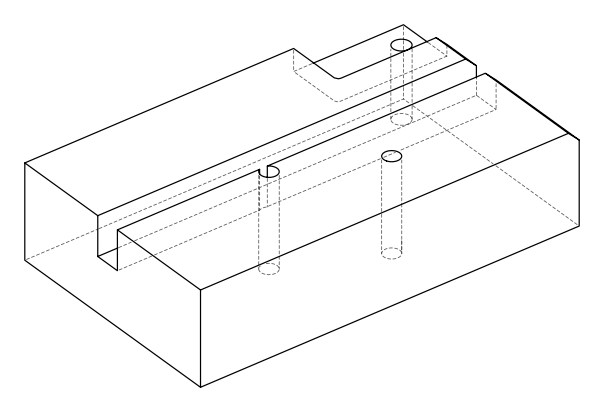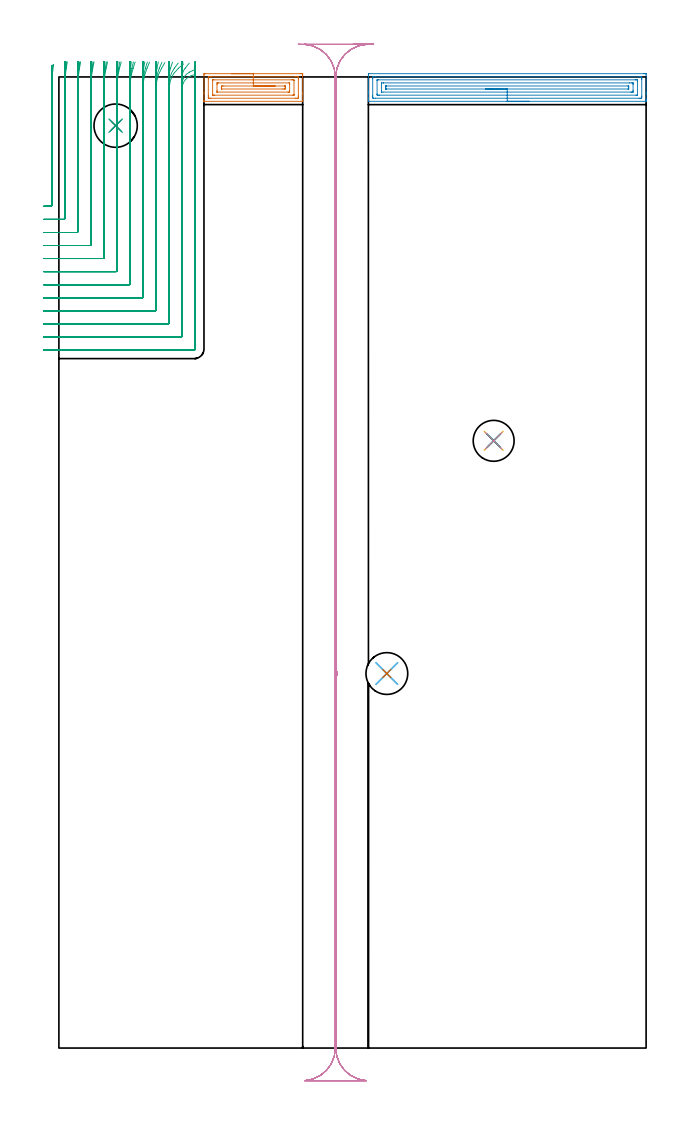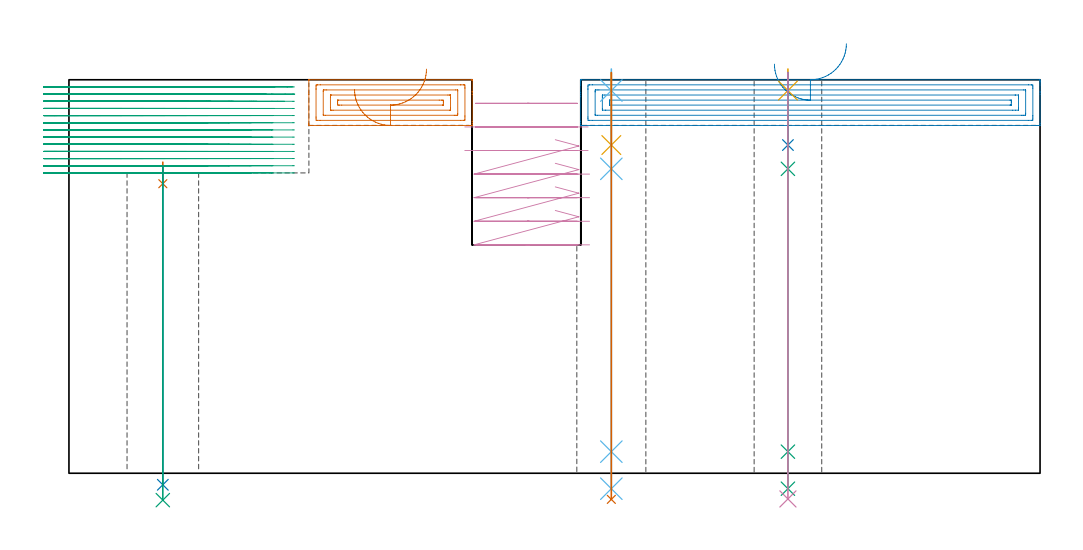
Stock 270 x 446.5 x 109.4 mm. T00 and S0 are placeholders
(PLAN: 15 operations, 11 tool changes, 72.1 min)
(1 AREA_MILL | FG_CHAMFER_SURFACE | UGT0205_001 | 2.05 min | 4745 mm3)
(2 AREA_MILL_1 | FG_CHAMFER_SURFACE_1 | UGT0205_001 | 5.34 min | 10840 mm3)
(3 MILL_CORNER_NOTCH_RECTANGULAR | CORNER_NOTCH_RECTANGULAR | NXT0201_009 | Follow Part, ap 2, ae 75% | 46.64 min | 223095 mm3)
(4 MILL_RECTANGULAR_SLOT | SLOT_RECTANGULAR | UGT0201_018 | Follow Part, ap 7.5, ae 75% | 14.89 min | 618093 mm3)
(5 SPOT_DRILL | STEP1HOLE | NXT0321_9005460120000 | 0.05 min | 137 mm3)
(6 SPOT_DRILL_1 | STEP1HOLE_1 | NXT0321_9005460120000 | 0.05 min | 384 mm3)
(7 SPOT_DRILL_2 | STEP1HOLE_2 | NXT0321_9005460120000 | 0.05 min | 20 mm3)
(8 DRILL_BLIND_HOLE_INTO_CENTER | STEP1HOLE | NXT0301_092 | 0.08 min | 1864 mm3)
(9 GUN_DRILL_THROUGH_HOLE | STEP1HOLE | UGT0307_009 | 0.57 min | 10290 mm3)
(10 DRILL_TO_ENLARGE_THROUGH_HOLE | STEP1HOLE | UGT0301_256 | 0.48 min | 17989 mm3)
(11 DRILL_BLIND_HOLE_INTO_CENTER_1 | STEP1HOLE_1 | NXT0301_092 | 0.08 min | 1691 mm3)
(12 GUN_DRILL_THROUGH_HOLE_1 | STEP1HOLE_1 | UGT0307_009 | 0.57 min | 10441 mm3)
(13 DRILL_TO_ENLARGE_THROUGH_HOLE_1 | STEP1HOLE_1 | UGT0301_259 | 0.48 min | 18815 mm3)
(14 DRILL_THROUGH_HOLE_INTO_CENTER | STEP1HOLE_2 | NXT0301_065 | 0.36 min | 5647 mm3)
(15 DRILL_TO_ENLARGE_THROUGH_HOLE_2 | STEP1HOLE_2 | UGT0301_265 | 0.38 min | 20144 mm3)
(TOOL UGT0205_001 | Chamfer Mill 20 x 3 x 45 deg. | D20 FL50 Z2)
(TOOL NXT0201_009 | ENDMILL 8mm [2P460-0800-NA 1630] | D8 FL26 Z6)
(TOOL UGT0201_018 | End mill 30 mm | D30 FL50 Z4)
(TOOL NXT0321_9005460120000 | NC Spot Drill, 142deg, 12mm, Carbide, Uncoated | D12 PA142 FL30 Z2)
(TOOL NXT0301_092 | Carbide Drill 12.1mm [860.1-1210-061A1-MM 2214] | D12.1 PA140 FL77 Z2)
(TOOL UGT0307_009 | Gun Drill 12 mm | D12 PA130 FL24 Z1)
(TOOL UGT0301_256 | Twist Drill 18.8 mm | D18.8 PA118 FL135 Z2)
(TOOL UGT0301_259 | Twist Drill 19.2 mm | D19.2 PA118 FL140 Z2)
(TOOL NXT0301_065 | Carbide Drill 9.4mm [860.1-0940-075A1-MM 2214] | D9.4 PA140 FL98 Z2)
(TOOL UGT0301_265 | Twist Drill 19.9 mm | D19.9 PA118 FL140 Z2)
(OP 1 AREA_MILL)
G17 G21 G94 G90
T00 M6
G54
G17 G0 G90 X79.4 Y448. S1061 M3
G43 Z119.4 H0
Z106.7
G94 G1 X79.438 Z105.828 F250.
X79.552 Z104.963
X79.741 Z104.112
X80.003 Z103.28
X80.337 Z102.474
X80.74 Z101.7
X81.209 Z100.964
X81.74 Z100.272
X82.329 Z99.629
X82.972 Z99.04
X83.664 Z98.508
X84.4 Z98.04
X85.174 Z97.637
X85.98 Z97.303
X86.812 Z97.041
X87.664 Z96.852
X88.528 Z96.738
X89.4 Z96.7
X111.007
X111.572 Y447.997 Z96.703
X112.093 Y447.991 Z96.705
X112.098 Y447.96 Z96.736
X112.1 Y447.433 Z97.263
Y446.904 Z97.792
Y439.426 Z105.267
Y438.705 Z105.993
Y438.536 Z106.161
Y435.515 Z109.183
Y435.323 Z109.37
X112.091 Y435.304 Z109.389
X112.016 Y435.3 Z109.4
X66.784
X66.71 Y435.304 Z109.389
X66.706 Y435.321 Z109.372
X66.7 Y435.515 Z109.183
Y438.705 Z105.993
Y439.426 Z105.267
Y447.433 Z97.263
X66.702 Y447.796 Z96.9
X66.71 Y447.991 Z96.705
X66.905 Y447.999 Z96.699
X67.228 Y448. Z96.7
X89.4
Y446.586 Z98.114
X108.912
X109.76 Y446.582 Z98.118
X109.799 Y446.579 Z98.121
X110.09 Y446.543 Z98.157
X110.097 Y446.244 Z98.456
X110.099 Y445.654 Z99.046
X110.1 Y445.351 Z99.349
X110.099 Y437.646 Z107.054
X110.098 Y437.346 Z107.354
X110.09 Y436.757 Z107.943
X109.835 Y436.72 Z107.98
X109.799 Y436.718 Z107.982
X108.954 Y436.714 Z107.986
X108.912
X69.888
X69.04 Y436.718 Z107.982
X69.001 Y436.721 Z107.979
X68.71 Y436.757 Z107.943
X68.703 Y437.056 Z107.644
X68.701 Y437.646 Z107.054
X68.7 Y437.949 Z106.751
X68.701 Y445.654 Z99.046
X68.702 Y445.954 Z98.746
X68.71 Y446.543 Z98.157
X68.965 Y446.58 Z98.12
X69.001 Y446.582 Z98.118
X69.846 Y446.586 Z98.114
X69.888
X89.4
Y445.172 Z99.528
X107.138 Y445.171 Z99.529
X107.62 Y445.17 Z99.53
X108.025 Y445.166 Z99.534
X108.073 Y445.165 Z99.535
X108.09 Y444.99 Z99.71
X108.097 Y444.839 Z99.861
X108.099 Y444.764 Z99.936
Y438.385 Z106.315
X108.094 Y438.235 Z106.465
X108.09 Y438.139 Z106.561
X108.073 Y438.135 Z106.565
X108.025 Y438.133 Z106.567
X107.543 Y438.129 Z106.571
X71.662
X71.18 Y438.13 Z106.57
X70.775 Y438.134 Z106.566
X70.727 Y438.135 Z106.565
X70.71 Y438.31 Z106.39
X70.703 Y438.461 Z106.239
X70.701 Y438.536 Z106.164
Y444.915 Z99.785
X70.706 Y445.066 Z99.634
X70.71 Y445.161 Z99.539
X70.727 Y445.165 Z99.535
X70.775 Y445.167 Z99.533
X71.257 Y445.171 Z99.529
X89.4 Y445.172 Z99.528
Y443.757 Z100.943
X105.803
X105.964 Y443.756 Z100.944
X106.044 Y443.754 Z100.946
X106.082 Y443.751 Z100.949
X106.09 Y443.748 Z100.952
X106.092 Y443.734 Z100.966
X106.1 Y443.136 Z101.564
X106.099 Y440.315 Z104.385
X106.093 Y439.585 Z105.115
X106.079 Y439.549 Z105.151
X106.038 Y439.547 Z105.153
X105.942 Y439.545 Z105.155
X105.749 Y439.543 Z105.157
X105.364
X72.997
X72.836 Y439.544 Z105.156
X72.756 Y439.546 Z105.154
X72.718 Y439.549 Z105.151
X72.71 Y439.552 Z105.148
X72.708 Y439.566 Z105.134
X72.7 Y440.164 Z104.536
X72.701 Y442.985 Z101.715
X72.708 Y443.715 Z100.985
X72.721 Y443.751 Z100.949
X72.762 Y443.753 Z100.947
X72.858 Y443.755 Z100.945
X73.051 Y443.757 Z100.943
X73.436
X89.4
Y442.343 Z102.357
X103.838
X104.003 Y442.341 Z102.359
X104.062 Y442.339 Z102.361
X104.088 Y442.336 Z102.364
X104.091 Y442.326 Z102.374
X104.095 Y442.265 Z102.435
X104.098 Y442.095 Z102.605
X104.097 Y441.586 Z103.114
X104.09 Y441.205 Z103.495
X104.076 Y440.964 Z103.736
X103.835 Y440.96 Z103.74
X103.59 Y440.958 Z103.742
X102.951 Y440.957 Z103.743
X74.962
X74.797 Y440.959 Z103.741
X74.738 Y440.961 Z103.739
X74.712 Y440.964 Z103.736
X74.709 Y440.974 Z103.726
X74.705 Y441.035 Z103.665
X74.702 Y441.205 Z103.495
X74.703 Y441.714 Z102.986
X74.71 Y442.095 Z102.605
X74.724 Y442.336 Z102.364
X74.965 Y442.34 Z102.36
X75.21 Y442.342 Z102.358
X75.849 Y442.343 Z102.357
X89.4
X90.272 Z102.395
X91.137 Z102.509
X91.988 Z102.698
X92.82 Z102.96
X93.626 Z103.294
X94.4 Z103.697
X95.136 Z104.165
X95.828 Z104.696
X96.471 Z105.286
X97.06 Z105.929
X97.592 Z106.621
X98.06 Z107.357
X98.463 Z108.131
X98.797 Z108.937
X99.059 Z109.769
X99.248 Z110.62
X99.362 Z111.485
X99.4 Z112.357
G0 Z119.4
M5
M2
(OP 2 AREA_MILL_1)
G17 G21 G94 G90
T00 M6
G54
G17 G0 G90 X216.15 Y435.3 S1061 M3
G43 Z119.4 H0
G94 G1 X216.112 Z118.528 F250.
X215.998 Z117.664
X215.809 Z116.812
X215.547 Z115.98
X215.213 Z115.174
X214.81 Z114.4
X214.342 Z113.664
X213.81 Z112.972
X213.221 Z112.329
X212.578 Z111.74
X211.886 Z111.208
X211.15 Z110.74
X210.376 Z110.337
X209.57 Z110.003
X208.738 Z109.741
X207.886 Z109.552
X207.022 Z109.438
X206.15 Z109.4
X142.44
X142.31 Y435.303 Z109.388
X142.307 Y435.336 Z109.355
X142.3 Y435.657 Z109.042
Y436.196 Z108.503
Y436.757 Z107.938
Y438.816 Z105.881
Y439.426 Z105.269
Y440.011 Z104.685
Y446.848 Z97.848
X142.303 Y447.433 Z97.264
X142.307 Y447.991 Z96.706
X142.325 Y447.993 Z96.704
X142.886 Y448. Z96.7
X268.847
X269.414 Y447.999 Z96.701
X269.975 Y447.993 Z96.704
X269.993 Y447.991 Z96.706
X270. Y447.433 Z97.264
Y439.426 Z105.269
Y438.816 Z105.881
Y438.536 Z106.161
Y436.757 Z107.938
Y436.196 Z108.503
Y435.867 Z108.832
Y435.656 Z109.042
X269.993 Y435.336 Z109.355
X269.99 Y435.303 Z109.388
X269.86 Y435.3 Z109.4
X206.15
Y436.714 Z107.986
X145.559
X144.707 Y436.717 Z107.983
X144.668 Y436.72 Z107.98
X144.31 Y436.757 Z107.943
X144.303 Y437.121 Z107.579
X144.301 Y437.646 Z107.054
X144.3 Y438.013 Z106.687
X144.301 Y445.654 Z99.046
X144.302 Y446.019 Z98.681
X144.31 Y446.543 Z98.157
X144.631 Y446.581 Z98.119
X144.668 Y446.582 Z98.118
X145.516 Y446.586 Z98.114
X266.741
X267.593 Y446.583 Z98.117
X267.632 Y446.58 Z98.12
X267.99 Y446.543 Z98.157
X267.997 Y446.179 Z98.521
X267.999 Y445.654 Z99.046
X268. Y445.286 Z99.414
X267.999 Y437.646 Z107.054
X267.998 Y437.281 Z107.419
X267.99 Y436.757 Z107.943
X267.669 Y436.719 Z107.981
X267.632 Y436.718 Z107.982
X266.784 Y436.714 Z107.986
X206.15
Y438.128 Z106.572
X147.341 Y438.129 Z106.571
X146.857 Y438.13 Z106.57
X146.45 Y438.133 Z106.567
X146.324 Y438.135 Z106.565
X146.309 Y438.387 Z106.313
X146.303 Y438.536 Z106.164
X146.3 Y438.685 Z106.015
X146.301 Y444.913 Z99.787
X146.305 Y445.063 Z99.637
X146.31 Y445.157 Z99.543
X146.35 Y445.165 Z99.535
X146.45 Y445.167 Z99.533
X146.933 Y445.171 Z99.529
X264.959
X265.443 Y445.17 Z99.53
X265.85 Y445.167 Z99.533
X265.976 Y445.165 Z99.535
X265.991 Y444.913 Z99.787
X265.997 Y444.764 Z99.936
X266. Y444.615 Z100.085
X265.999 Y438.387 Z106.313
X265.995 Y438.237 Z106.463
X265.99 Y438.142 Z106.558
X265.95 Y438.135 Z106.565
X265.85 Y438.133 Z106.567
X265.367 Y438.129 Z106.571
X206.15 Y438.128 Z106.572
Y439.543 Z105.157
X149.005
X148.338 Y439.55 Z105.15
X148.31 Y439.554 Z105.146
X148.306 Y439.595 Z105.105
X148.302 Y439.688 Z105.012
X148.301 Y439.875 Z104.825
X148.3 Y440.247 Z104.453
X148.301 Y443.395 Z101.305
X148.303 Y443.601 Z101.099
X148.306 Y443.703 Z100.997
X148.31 Y443.748 Z100.952
X148.355 Y443.751 Z100.949
X149.123 Y443.757 Z100.943
X149.24
X262.403
X263.177 Y443.755 Z100.945
X263.944 Y443.751 Z100.949
X263.99 Y443.748 Z100.952
X263.994 Y443.703 Z100.997
X263.997 Y443.601 Z101.099
X263.999 Y443.395 Z101.305
X264. Y442.985 Z101.715
Y440.383 Z104.317
X263.999 Y439.905 Z104.795
X263.997 Y439.699 Z105.001
X263.994 Y439.597 Z105.103
X263.99 Y439.552 Z105.148
X263.944 Y439.549 Z105.151
X263.177 Y439.543 Z105.157
X263.06
X206.15
Y440.957 Z103.743
X150.657
X150.491 Y440.959 Z103.741
X150.359 Y440.962 Z103.738
X150.321 Y440.964 Z103.736
X150.31 Y440.972 Z103.728
X150.308 Y441.004 Z103.696
X150.304 Y441.205 Z103.495
X150.3 Y441.809 Z102.891
X150.301 Y442.095 Z102.605
X150.303 Y442.246 Z102.454
X150.307 Y442.321 Z102.379
X150.309 Y442.334 Z102.366
X150.338 Y442.337 Z102.363
X150.408 Y442.34 Z102.36
X150.657 Y442.343 Z102.357
X261.644
X261.809 Y442.341 Z102.359
X261.941 Y442.338 Z102.362
X261.979 Y442.336 Z102.364
X261.99 Y442.328 Z102.372
X261.992 Y442.296 Z102.404
X261.996 Y442.095 Z102.605
X262. Y441.491 Z103.209
X261.999 Y441.205 Z103.495
X261.997 Y441.054 Z103.646
X261.993 Y440.979 Z103.721
X261.991 Y440.966 Z103.734
X261.962 Y440.963 Z103.737
X261.892 Y440.96 Z103.74
X261.643 Y440.957 Z103.743
X206.15
X205.278 Z103.781
X204.414 Z103.895
X203.562 Z104.084
X202.73 Z104.346
X201.924 Z104.68
X201.15 Z105.083
X200.414 Z105.552
X199.722 Z106.083
X199.079 Z106.672
X198.49 Z107.315
X197.958 Z108.007
X197.49 Z108.743
X197.087 Z109.517
X196.753 Z110.323
X196.491 Z111.155
X196.302 Z112.007
X196.188 Z112.872
X196.15 Z113.743
G0 Z119.4
M5
M2
(OP 3 MILL_CORNER_NOTCH_RECTANGULAR)
G17 G21 G94 G90
T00 M6
G54
G17 G0 G90 X-7. Y387. S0 M3
G43 Z119.4 H1
Z107.408
G94 G1 X-4. F250.
X-3.695 F500.
G3 X-3.3 Y387.395 R0.4
G1 Y441.319
G2 X-2.81 Y449.347 R66.
G1 X-2.445 Y452.325 F250.
G0 Z119.4
X-7. Y381.
Z107.408
G1 X-4.
X2.305 F500.
G3 X2.7 Y381.395 R0.4
G1 Y441.319
G2 X3.407 Y450.5 R60.
G1 X3.866 Y453.465 F250.
G0 Z119.4
X-7. Y375.
Z107.408
G1 X-4.
X8.305 F500.
G3 X8.7 Y375.395 R0.4
G1 Y441.319
G2 X9.486 Y450.5 R54.
G1 X9.996 Y453.456 F250.
G0 Z119.4
X-7. Y369.
Z107.408
G1 X-4.
X14.304 F500.
G3 X14.7 Y369.396 R0.4
G1 Y441.319
G2 X15.586 Y450.5 R48.
G1 X16.16 Y453.445 F250.
G0 Z119.4
X-7. Y363.
Z107.408
G1 X-4.
X20.304 F500.
G3 X20.7 Y363.396 R0.4
G1 Y441.319
G2 X21.716 Y450.5 R42.
G1 X22.372 Y453.427 F250.
G0 Z119.4
X-7. Y357.
Z107.408
G1 X-4.
X26.304 F500.
G3 X26.7 Y357.396 R0.4
G1 Y441.319
G2 X27.89 Y450.5 R36.
G1 X28.656 Y453.401 F250.
G0 Z119.4
X-7. Y351.
Z107.408
G1 X-4.
X32.304 F500.
G3 X32.7 Y351.396 R0.4
G1 Y441.319
G2 X34.14 Y450.5 R30.
G1 X35.058 Y453.356 F250.
G0 Z119.4
X-7. Y345.
Z107.408
G1 X-4.
X38.304 F500.
G3 X38.7 Y345.396 R0.4
G1 Y441.319
G2 X40.526 Y450.5 R24.
G1 X41.673 Y453.272 F250.
G0 Z119.4
X-7. Y339.
Z107.408
G1 X-4.
X44.303 F500.
G3 X44.7 Y339.397 R0.4
G1 Y441.319
G2 X47.218 Y450.5 R18.
G1 X48.748 Y453.08 F250.
G0 Z119.4
X-7. Y333.
Z107.408
G1 X-4.
X50.303 F500.
G3 X50.7 Y333.397 R0.4
G1 Y441.319
G2 X54.973 Y450.5 R12.
G1 X57.269 Y452.432 F250.
G0 Z119.4
X-7. Y327.
Z107.408
G1 X-4.
X56.303 F500.
G3 X56.7 Y327.397 R0.4
G1 Y441.319
G2 X60.673 Y446.966 R6.
G1 X62.085 Y447.473 F250.
G0 Z119.4
X-7. Y321.
Z107.408
G1 X-4.
X62.303 F500.
G3 X62.7 Y321.397 R0.4
G1 Y441.319
Y444.319 F250.
G0 Z119.4
X-7. Y387.
Z105.415
G1 X-4.
X-3.695 F500.
G3 X-3.3 Y387.395 R0.4
G1 Y443.335
G2 X-3.049 Y449.09 R66.
G1 X-2.787 Y452.078 F250.
G0 Z119.4
X-7. Y381.
Z105.415
G1 X-4.
X2.305 F500.
G3 X2.7 Y381.395 R0.4
G1 Y443.335
G2 X3.129 Y450.5 R60.
G1 X3.488 Y453.479 F250.
G0 Z119.4
X-7. Y375.
Z105.415
G1 X-4.
X8.305 F500.
G3 X8.7 Y375.395 R0.4
G1 Y443.335
G2 X9.177 Y450.5 R54.
G1 X9.575 Y453.473 F250.
G0 Z119.4
X-7. Y369.
Z105.415
G1 X-4.
X14.304 F500.
G3 X14.7 Y369.396 R0.4
G1 Y443.335
G2 X15.238 Y450.5 R48.
G1 X15.686 Y453.466 F250.
G0 Z119.4
X-7. Y363.
Z105.415
G1 X-4.
X20.304 F500.
G3 X20.7 Y363.396 R0.4
G1 Y443.335
G2 X21.316 Y450.5 R42.
G1 X21.827 Y453.456 F250.
G0 Z119.4
X-7. Y357.
Z105.415
G1 X-4.
X26.304 F500.
G3 X26.7 Y357.396 R0.4
G1 Y443.335
G2 X27.42 Y450.5 R36.
G1 X28.017 Y453.44 F250.
G0 Z119.4
X-7. Y351.
Z105.415
G1 X-4.
X32.304 F500.
G3 X32.7 Y351.396 R0.4
G1 Y443.335
G2 X33.568 Y450.5 R30.
G1 X34.285 Y453.413 F250.
G0 Z119.4
X-7. Y345.
Z105.415
G1 X-4.
X38.304 F500.
G3 X38.7 Y345.396 R0.4
G1 Y443.335
G2 X39.794 Y450.5 R24.
G1 X40.69 Y453.363 F250.
G0 Z119.4
X-7. Y339.
Z105.415
G1 X-4.
X44.303 F500.
G3 X44.7 Y339.397 R0.4
G1 Y443.335
G2 X46.187 Y450.5 R18.
G1 X47.381 Y453.252 F250.
G0 Z119.4
X-7. Y333.
Z105.415
G1 X-4.
X50.303 F500.
G3 X50.7 Y333.397 R0.4
G1 Y443.335
G2 X53.074 Y450.5 R12.
G1 X54.865 Y452.907 F250.
G0 Z119.4
X-7. Y327.
Z105.415
G1 X-4.
X56.303 F500.
G3 X56.7 Y327.397 R0.4
G1 Y443.335
G2 X60.094 Y448.74 R6.
G1 X62.796 Y450.043 F250.
G0 Z119.4
X-7. Y321.
Z105.415
G1 X-4.
X62.303 F500.
G3 X62.7 Y321.397 R0.4
G1 Y443.335
Y446.335 F250.
G0 Z119.4
X-7. Y387.
Z103.423
G1 X-4.
X-3.695 F500.
G3 X-3.3 Y387.395 R0.4
G1 Y446.722
G2 X-3.267 Y448.808 R66.
G1 X-3.172 Y451.806 F250.
G0 Z119.4
X-7. Y381.
Z103.423
G1 X-4.
X2.305 F500.
G3 X2.7 Y381.395 R0.4
G1 Y446.722
G2 X2.819 Y450.5 R60.
G1 X3.008 Y453.494 F250.
G0 Z119.4
X-7. Y375.
Z103.423
G1 X-4.
X8.305 F500.
G3 X8.7 Y375.395 R0.4
G1 Y446.722
G2 X8.832 Y450.5 R54.
G1 X9.042 Y453.493 F250.
G0 Z119.4
X-7. Y369.
Z103.423
G1 X-4.
X14.305 F500.
G3 X14.7 Y369.395 R0.4
G1 Y446.722
G2 X14.849 Y450.5 R48.
G1 X15.085 Y453.491 F250.
G0 Z119.4
X-7. Y363.
Z103.423
G1 X-4.
X20.304 F500.
G3 X20.7 Y363.396 R0.4
G1 Y446.722
G2 X20.87 Y450.5 R42.
G1 X21.14 Y453.488 F250.
G0 Z119.4
X-7. Y357.
Z103.423
G1 X-4.
X26.304 F500.
G3 X26.7 Y357.396 R0.4
G1 Y446.722
G2 X26.899 Y450.5 R36.
G1 X27.214 Y453.483 F250.
G0 Z119.4
X-7. Y351.
Z103.423
G1 X-4.
X32.304 F500.
G3 X32.7 Y351.396 R0.4
G1 Y446.722
G2 X32.939 Y450.5 R30.
G1 X33.317 Y453.476 F250.
G0 Z119.4
X-7. Y345.
Z103.423
G1 X-4.
X38.304 F500.
G3 X38.7 Y345.396 R0.4
G1 Y446.722
G2 X38.999 Y450.5 R24.
G1 X39.472 Y453.463 F250.
G0 Z119.4
X-7. Y339.
Z103.423
G1 X-4.
X44.304 F500.
G3 X44.7 Y339.396 R0.4
G1 Y446.722
G2 X45.101 Y450.5 R18.
G1 X45.731 Y453.433 F250.
G0 Z119.4
X-7. Y333.
Z103.423
G1 X-4.
X50.303 F500.
G3 X50.7 Y333.397 R0.4
G1 Y446.722
G2 X51.31 Y450.5 R12.
G1 X52.255 Y453.347 F250.
G0 Z119.4
X-7. Y327.
Z103.423
G1 X-4.
X56.303 F500.
G3 X56.7 Y327.397 R0.4
G1 Y446.722
G2 X58.039 Y450.5 R6.
G1 X59.928 Y452.831 F250.
G0 Z119.4
X-7. Y321.
Z103.423
G1 X-4.
X62.303 F500.
G3 X62.7 Y321.397 R0.4
G1 Y446.722
Y449.722 F250.
G0 Z119.4
X-7. Y387.
Z101.431
G1 X-4.
X-3.695 F500.
G3 X-3.3 Y387.395 R0.4
G1 Y448.761
Y451.761 F250.
G0 Z119.4
X-7. Y381.
Z101.431
G1 X-4.
X2.305 F500.
G3 X2.7 Y381.395 R0.4
G1 Y449.941
G2 X2.703 Y450.5 R60.
G1 X2.731 Y453.5 F250.
G0 Z119.4
X-7. Y375.
Z101.431
G1 X-4.
X8.305 F500.
G3 X8.7 Y375.395 R0.4
G1 Y449.941
G2 X8.703 Y450.5 R54.
G1 X8.734 Y453.5 F250.
G0 Z119.4
X-7. Y369.
Z101.431
G1 X-4.
X14.305 F500.
G3 X14.7 Y369.395 R0.4
G1 Y449.941
G2 X14.703 Y450.5 R48.
G1 X14.738 Y453.5 F250.
G0 Z119.4
X-7. Y363.
Z101.431
G1 X-4.
X20.304 F500.
G3 X20.7 Y363.396 R0.4
G1 Y449.941
G2 X20.704 Y450.5 R42.
G1 X20.744 Y453.5 F250.
G0 Z119.4
X-7. Y357.
Z101.431
G1 X-4.
X26.304 F500.
G3 X26.7 Y357.396 R0.4
G1 Y449.941
G2 X26.704 Y450.5 R36.
G1 X26.751 Y453.5 F250.
G0 Z119.4
X-7. Y351.
Z101.431
G1 X-4.
X32.304 F500.
G3 X32.7 Y351.396 R0.4
G1 Y449.941
G2 X32.705 Y450.5 R30.
G1 X32.761 Y453.499 F250.
G0 Z119.4
X-7. Y345.
Z101.431
G1 X-4.
X38.304 F500.
G3 X38.7 Y345.396 R0.4
G1 Y449.941
G2 X38.707 Y450.5 R24.
G1 X38.776 Y453.499 F250.
G0 Z119.4
X-7. Y339.
Z101.431
G1 X-4.
X44.304 F500.
G3 X44.7 Y339.396 R0.4
G1 Y449.941
G2 X44.709 Y450.5 R18.
G1 X44.802 Y453.499 F250.
G0 Z119.4
X-7. Y333.
Z101.431
G1 X-4.
X50.303 F500.
G3 X50.7 Y333.397 R0.4
G1 Y449.941
G2 X50.713 Y450.5 R12.
G1 X50.853 Y453.497 F250.
G0 Z119.4
X-7. Y327.
Z101.431
G1 X-4.
X56.303 F500.
G3 X56.7 Y327.397 R0.4
G1 Y449.941
G2 X56.726 Y450.5 R6.
G1 X57.006 Y453.487 F250.
G0 Z119.4
X-7. Y321.
Z101.431
G1 X-4.
X62.303 F500.
G3 X62.7 Y321.397 R0.4
G1 Y449.941
Y452.941 F250.
G0 Z119.4
X-7. Y387.
Z99.438
G1 X-4.
X-3.695 F500.
G3 X-3.3 Y387.395 R0.4
G1 Y448.761
Y451.761 F250.
G0 Z119.4
X-7. Y381.
Z99.438
G1 X-4.
X2.305 F500.
G3 X2.7 Y381.395 R0.4
G1 Y450.5
Y453.5 F250.
G0 Z119.4
X-7. Y375.
Z99.438
G1 X-4.
X8.305 F500.
G3 X8.7 Y375.395 R0.4
G1 Y450.5
Y453.5 F250.
G0 Z119.4
X-7. Y369.
Z99.438
G1 X-4.
X14.305 F500.
G3 X14.7 Y369.395 R0.4
G1 Y450.5
Y453.5 F250.
G0 Z119.4
X-7. Y363.
Z99.438
G1 X-4.
X20.304 F500.
G3 X20.7 Y363.396 R0.4
G1 Y450.5
Y453.5 F250.
G0 Z119.4
X-7. Y357.
Z99.438
G1 X-4.
X26.304 F500.
G3 X26.7 Y357.396 R0.4
G1 Y450.5
Y453.5 F250.
G0 Z119.4
X-7. Y351.
Z99.438
G1 X-4.
X32.304 F500.
G3 X32.7 Y351.396 R0.4
G1 Y450.5
Y453.5 F250.
G0 Z119.4
X-7. Y345.
Z99.438
G1 X-4.
X38.304 F500.
G3 X38.7 Y345.396 R0.4
G1 Y450.5
Y453.5 F250.
G0 Z119.4
X-7. Y339.
Z99.438
G1 X-4.
X44.304 F500.
G3 X44.7 Y339.396 R0.4
G1 Y450.5
Y453.5 F250.
G0 Z119.4
X-7. Y333.
Z99.438
G1 X-4.
X50.303 F500.
G3 X50.7 Y333.397 R0.4
G1 Y450.5
Y453.5 F250.
G0 Z119.4
X-7. Y327.
Z99.438
G1 X-4.
X56.303 F500.
G3 X56.7 Y327.397 R0.4
G1 Y450.5
Y453.5 F250.
G0 Z119.4
X-7. Y321.
Z99.438
G1 X-4.
X62.303 F500.
G3 X62.7 Y321.397 R0.4
G1 Y450.5
Y453.5 F250.
G0 Z119.4
X-7. Y387.
Z97.446
G1 X-4.
X-3.695 F500.
G3 X-3.3 Y387.395 R0.4
G1 Y448.761
Y451.761 F250.
G0 Z119.4
X-7. Y381.
Z97.446
G1 X-4.
X2.305 F500.
G3 X2.7 Y381.395 R0.4
G1 Y450.5
Y453.5 F250.
G0 Z119.4
X-7. Y375.
Z97.446
G1 X-4.
X8.305 F500.
G3 X8.7 Y375.395 R0.4
G1 Y450.5
Y453.5 F250.
G0 Z119.4
X-7. Y369.
Z97.446
G1 X-4.
X14.305 F500.
G3 X14.7 Y369.395 R0.4
G1 Y450.5
Y453.5 F250.
G0 Z119.4
X-7. Y363.
Z97.446
G1 X-4.
X20.304 F500.
G3 X20.7 Y363.396 R0.4
G1 Y450.5
Y453.5 F250.
G0 Z119.4
X-7. Y357.
Z97.446
G1 X-4.
X26.304 F500.
G3 X26.7 Y357.396 R0.4
G1 Y450.5
Y453.5 F250.
G0 Z119.4
X-7. Y351.
Z97.446
G1 X-4.
X32.304 F500.
G3 X32.7 Y351.396 R0.4
G1 Y450.5
Y453.5 F250.
G0 Z119.4
X-7. Y345.
Z97.446
G1 X-4.
X38.304 F500.
G3 X38.7 Y345.396 R0.4
G1 Y450.5
Y453.5 F250.
G0 Z119.4
X-7. Y339.
Z97.446
G1 X-4.
X44.304 F500.
G3 X44.7 Y339.396 R0.4
G1 Y450.5
Y453.5 F250.
G0 Z119.4
X-7. Y333.
Z97.446
G1 X-4.
X50.303 F500.
G3 X50.7 Y333.397 R0.4
G1 Y450.5
Y453.5 F250.
G0 Z119.4
X-7. Y327.
Z97.446
G1 X-4.
X56.303 F500.
G3 X56.7 Y327.397 R0.4
G1 Y450.5
Y453.5 F250.
G0 Z119.4
X-7. Y321.
Z97.446
G1 X-4.
X62.303 F500.
G3 X62.7 Y321.397 R0.4
G1 Y450.5
Y453.5 F250.
G0 Z119.4
X-7. Y387.
Z95.454
G1 X-4.
X-3.695 F500.
G3 X-3.3 Y387.395 R0.4
G1 Y448.761
Y451.761 F250.
G0 Z119.4
X-7. Y381.
Z95.454
G1 X-4.
X2.305 F500.
G3 X2.7 Y381.395 R0.4
G1 Y450.5
Y453.5 F250.
G0 Z119.4
X-7. Y375.
Z95.454
G1 X-4.
X8.305 F500.
G3 X8.7 Y375.395 R0.4
G1 Y450.5
Y453.5 F250.
G0 Z119.4
X-7. Y369.
Z95.454
G1 X-4.
X14.305 F500.
G3 X14.7 Y369.395 R0.4
G1 Y450.5
Y453.5 F250.
G0 Z119.4
X-7. Y363.
Z95.454
G1 X-4.
X20.304 F500.
G3 X20.7 Y363.396 R0.4
G1 Y450.5
Y453.5 F250.
G0 Z119.4
X-7. Y357.
Z95.454
G1 X-4.
X26.304 F500.
G3 X26.7 Y357.396 R0.4
G1 Y450.5
Y453.5 F250.
G0 Z119.4
X-7. Y351.
Z95.454
G1 X-4.
X32.304 F500.
G3 X32.7 Y351.396 R0.4
G1 Y450.5
Y453.5 F250.
G0 Z119.4
X-7. Y345.
Z95.454
G1 X-4.
X38.304 F500.
G3 X38.7 Y345.396 R0.4
G1 Y450.5
Y453.5 F250.
G0 Z119.4
X-7. Y339.
Z95.454
G1 X-4.
X44.304 F500.
G3 X44.7 Y339.396 R0.4
G1 Y450.5
Y453.5 F250.
G0 Z119.4
X-7. Y333.
Z95.454
G1 X-4.
X50.303 F500.
G3 X50.7 Y333.397 R0.4
G1 Y450.5
Y453.5 F250.
G0 Z119.4
X-7. Y327.
Z95.454
G1 X-4.
X56.303 F500.
G3 X56.7 Y327.397 R0.4
G1 Y450.5
Y453.5 F250.
G0 Z119.4
X-7. Y321.
Z95.454
G1 X-4.
X62.303 F500.
G3 X62.7 Y321.397 R0.4
G1 Y450.5
Y453.5 F250.
G0 Z119.4
X-7. Y387.
Z93.461
G1 X-4.
X-3.695 F500.
G3 X-3.3 Y387.395 R0.4
G1 Y448.761
Y451.761 F250.
G0 Z119.4
X-7. Y381.
Z93.461
G1 X-4.
X2.305 F500.
G3 X2.7 Y381.395 R0.4
G1 Y450.5
Y453.5 F250.
G0 Z119.4
X-7. Y375.
Z93.461
G1 X-4.
X8.305 F500.
G3 X8.7 Y375.395 R0.4
G1 Y450.5
Y453.5 F250.
G0 Z119.4
X-7. Y369.
Z93.461
G1 X-4.
X14.305 F500.
G3 X14.7 Y369.395 R0.4
G1 Y450.5
Y453.5 F250.
G0 Z119.4
X-7. Y363.
Z93.461
G1 X-4.
X20.304 F500.
G3 X20.7 Y363.396 R0.4
G1 Y450.5
Y453.5 F250.
G0 Z119.4
X-7. Y357.
Z93.461
G1 X-4.
X26.304 F500.
G3 X26.7 Y357.396 R0.4
G1 Y450.5
Y453.5 F250.
G0 Z119.4
X-7. Y351.
Z93.461
G1 X-4.
X32.304 F500.
G3 X32.7 Y351.396 R0.4
G1 Y450.5
Y453.5 F250.
G0 Z119.4
X-7. Y345.
Z93.461
G1 X-4.
X38.304 F500.
G3 X38.7 Y345.396 R0.4
G1 Y450.5
Y453.5 F250.
G0 Z119.4
X-7. Y339.
Z93.461
G1 X-4.
X44.304 F500.
G3 X44.7 Y339.396 R0.4
G1 Y450.5
Y453.5 F250.
G0 Z119.4
X-7. Y333.
Z93.461
G1 X-4.
X50.303 F500.
G3 X50.7 Y333.397 R0.4
G1 Y450.5
Y453.5 F250.
G0 Z119.4
X-7. Y327.
Z93.461
G1 X-4.
X56.303 F500.
G3 X56.7 Y327.397 R0.4
G1 Y450.5
Y453.5 F250.
G0 Z119.4
X-7. Y321.
Z93.461
G1 X-4.
X62.303 F500.
G3 X62.7 Y321.397 R0.4
G1 Y450.5
Y453.5 F250.
G0 Z119.4
X-7. Y387.
Z91.469
G1 X-4.
X-3.695 F500.
G3 X-3.3 Y387.395 R0.4
G1 Y448.761
Y451.761 F250.
G0 Z119.4
X-7. Y381.
Z91.469
G1 X-4.
X2.305 F500.
G3 X2.7 Y381.395 R0.4
G1 Y450.5
Y453.5 F250.
G0 Z119.4
X-7. Y375.
Z91.469
G1 X-4.
X8.305 F500.
G3 X8.7 Y375.395 R0.4
G1 Y450.5
Y453.5 F250.
G0 Z119.4
X-7. Y369.
Z91.469
G1 X-4.
X14.305 F500.
G3 X14.7 Y369.395 R0.4
G1 Y450.5
Y453.5 F250.
G0 Z119.4
X-7. Y363.
Z91.469
G1 X-4.
X20.304 F500.
G3 X20.7 Y363.396 R0.4
G1 Y450.5
Y453.5 F250.
G0 Z119.4
X-7. Y357.
Z91.469
G1 X-4.
X26.304 F500.
G3 X26.7 Y357.396 R0.4
G1 Y450.5
Y453.5 F250.
G0 Z119.4
X-7. Y351.
Z91.469
G1 X-4.
X32.304 F500.
G3 X32.7 Y351.396 R0.4
G1 Y450.5
Y453.5 F250.
G0 Z119.4
X-7. Y345.
Z91.469
G1 X-4.
X38.304 F500.
G3 X38.7 Y345.396 R0.4
G1 Y450.5
Y453.5 F250.
G0 Z119.4
X-7. Y339.
Z91.469
G1 X-4.
X44.304 F500.
G3 X44.7 Y339.396 R0.4
G1 Y450.5
Y453.5 F250.
G0 Z119.4
X-7. Y333.
Z91.469
G1 X-4.
X50.303 F500.
G3 X50.7 Y333.397 R0.4
G1 Y450.5
Y453.5 F250.
G0 Z119.4
X-7. Y327.
Z91.469
G1 X-4.
X56.303 F500.
G3 X56.7 Y327.397 R0.4
G1 Y450.5
Y453.5 F250.
G0 Z119.4
X-7. Y321.
Z91.469
G1 X-4.
X62.303 F500.
G3 X62.7 Y321.397 R0.4
G1 Y450.5
Y453.5 F250.
G0 Z119.4
X-7. Y387.
Z89.477
G1 X-4.
X-3.695 F500.
G3 X-3.3 Y387.395 R0.4
G1 Y448.761
Y451.761 F250.
G0 Z119.4
X-7. Y381.
Z89.477
G1 X-4.
X2.305 F500.
G3 X2.7 Y381.395 R0.4
G1 Y450.5
Y453.5 F250.
G0 Z119.4
X-7. Y375.
Z89.477
G1 X-4.
X8.305 F500.
G3 X8.7 Y375.395 R0.4
G1 Y450.5
Y453.5 F250.
G0 Z119.4
X-7. Y369.
Z89.477
G1 X-4.
X14.305 F500.
G3 X14.7 Y369.395 R0.4
G1 Y450.5
Y453.5 F250.
G0 Z119.4
X-7. Y363.
Z89.477
G1 X-4.
X20.304 F500.
G3 X20.7 Y363.396 R0.4
G1 Y450.5
Y453.5 F250.
G0 Z119.4
X-7. Y357.
Z89.477
G1 X-4.
X26.304 F500.
G3 X26.7 Y357.396 R0.4
G1 Y450.5
Y453.5 F250.
G0 Z119.4
X-7. Y351.
Z89.477
G1 X-4.
X32.304 F500.
G3 X32.7 Y351.396 R0.4
G1 Y450.5
Y453.5 F250.
G0 Z119.4
X-7. Y345.
Z89.477
G1 X-4.
X38.304 F500.
G3 X38.7 Y345.396 R0.4
G1 Y450.5
Y453.5 F250.
G0 Z119.4
X-7. Y339.
Z89.477
G1 X-4.
X44.304 F500.
G3 X44.7 Y339.396 R0.4
G1 Y450.5
Y453.5 F250.
G0 Z119.4
X-7. Y333.
Z89.477
G1 X-4.
X50.303 F500.
G3 X50.7 Y333.397 R0.4
G1 Y450.5
Y453.5 F250.
G0 Z119.4
X-7. Y327.
Z89.477
G1 X-4.
X56.303 F500.
G3 X56.7 Y327.397 R0.4
G1 Y450.5
Y453.5 F250.
G0 Z119.4
X-7. Y321.
Z89.477
G1 X-4.
X62.303 F500.
G3 X62.7 Y321.397 R0.4
G1 Y450.5
Y453.5 F250.
G0 Z119.4
X-7. Y387.
Z87.485
G1 X-4.
X-3.695 F500.
G3 X-3.3 Y387.395 R0.4
G1 Y448.761
Y451.761 F250.
G0 Z119.4
X-7. Y381.
Z87.485
G1 X-4.
X2.305 F500.
G3 X2.7 Y381.395 R0.4
G1 Y450.5
Y453.5 F250.
G0 Z119.4
X-7. Y375.
Z87.485
G1 X-4.
X8.305 F500.
G3 X8.7 Y375.395 R0.4
G1 Y450.5
Y453.5 F250.
G0 Z119.4
X-7. Y369.
Z87.485
G1 X-4.
X14.305 F500.
G3 X14.7 Y369.395 R0.4
G1 Y450.5
Y453.5 F250.
G0 Z119.4
X-7. Y363.
Z87.485
G1 X-4.
X20.304 F500.
G3 X20.7 Y363.396 R0.4
G1 Y450.5
Y453.5 F250.
G0 Z119.4
X-7. Y357.
Z87.485
G1 X-4.
X26.304 F500.
G3 X26.7 Y357.396 R0.4
G1 Y450.5
Y453.5 F250.
G0 Z119.4
X-7. Y351.
Z87.485
G1 X-4.
X32.304 F500.
G3 X32.7 Y351.396 R0.4
G1 Y450.5
Y453.5 F250.
G0 Z119.4
X-7. Y345.
Z87.485
G1 X-4.
X38.304 F500.
G3 X38.7 Y345.396 R0.4
G1 Y450.5
Y453.5 F250.
G0 Z119.4
X-7. Y339.
Z87.485
G1 X-4.
X44.304 F500.
G3 X44.7 Y339.396 R0.4
G1 Y450.5
Y453.5 F250.
G0 Z119.4
X-7. Y333.
Z87.485
G1 X-4.
X50.303 F500.
G3 X50.7 Y333.397 R0.4
G1 Y450.5
Y453.5 F250.
G0 Z119.4
X-7. Y327.
Z87.485
G1 X-4.
X56.303 F500.
G3 X56.7 Y327.397 R0.4
G1 Y450.5
Y453.5 F250.
G0 Z119.4
X-7. Y321.
Z87.485
G1 X-4.
X62.303 F500.
G3 X62.7 Y321.397 R0.4
G1 Y450.5
Y453.5 F250.
G0 Z119.4
X-7. Y387.
Z85.492
G1 X-4.
X-3.695 F500.
G3 X-3.3 Y387.395 R0.4
G1 Y448.761
Y451.761 F250.
G0 Z119.4
X-7. Y381.
Z85.492
G1 X-4.
X2.305 F500.
G3 X2.7 Y381.395 R0.4
G1 Y450.5
Y453.5 F250.
G0 Z119.4
X-7. Y375.
Z85.492
G1 X-4.
X8.305 F500.
G3 X8.7 Y375.395 R0.4
G1 Y450.5
Y453.5 F250.
G0 Z119.4
X-7. Y369.
Z85.492
G1 X-4.
X14.305 F500.
G3 X14.7 Y369.395 R0.4
G1 Y450.5
Y453.5 F250.
G0 Z119.4
X-7. Y363.
Z85.492
G1 X-4.
X20.304 F500.
G3 X20.7 Y363.396 R0.4
G1 Y450.5
Y453.5 F250.
G0 Z119.4
X-7. Y357.
Z85.492
G1 X-4.
X26.304 F500.
G3 X26.7 Y357.396 R0.4
G1 Y450.5
Y453.5 F250.
G0 Z119.4
X-7. Y351.
Z85.492
G1 X-4.
X32.304 F500.
G3 X32.7 Y351.396 R0.4
G1 Y450.5
Y453.5 F250.
G0 Z119.4
X-7. Y345.
Z85.492
G1 X-4.
X38.304 F500.
G3 X38.7 Y345.396 R0.4
G1 Y450.5
Y453.5 F250.
G0 Z119.4
X-7. Y339.
Z85.492
G1 X-4.
X44.304 F500.
G3 X44.7 Y339.396 R0.4
G1 Y450.5
Y453.5 F250.
G0 Z119.4
X-7. Y333.
Z85.492
G1 X-4.
X50.303 F500.
G3 X50.7 Y333.397 R0.4
G1 Y450.5
Y453.5 F250.
G0 Z119.4
X-7. Y327.
Z85.492
G1 X-4.
X56.303 F500.
G3 X56.7 Y327.397 R0.4
G1 Y450.5
Y453.5 F250.
G0 Z119.4
X-7. Y321.
Z85.492
G1 X-4.
X62.303 F500.
G3 X62.7 Y321.397 R0.4
G1 Y450.5
Y453.5 F250.
G0 Z119.4
X-7. Y387.
Z83.5
G1 X-4.
X-3.695 F500.
G3 X-3.3 Y387.395 R0.4
G1 Y448.761
Y451.761 F250.
G0 Z119.4
X-7. Y381.
Z83.5
G1 X-4.
X2.305 F500.
G3 X2.7 Y381.395 R0.4
G1 Y450.5
Y453.5 F250.
G0 Z119.4
X-7. Y375.
Z83.5
G1 X-4.
X8.305 F500.
G3 X8.7 Y375.395 R0.4
G1 Y450.5
Y453.5 F250.
G0 Z119.4
X-7. Y369.
Z83.5
G1 X-4.
X14.305 F500.
G3 X14.7 Y369.395 R0.4
G1 Y450.5
Y453.5 F250.
G0 Z119.4
X-7. Y363.
Z83.5
G1 X-4.
X20.304 F500.
G3 X20.7 Y363.396 R0.4
G1 Y450.5
Y453.5 F250.
G0 Z119.4
X-7. Y357.
Z83.5
G1 X-4.
X26.304 F500.
G3 X26.7 Y357.396 R0.4
G1 Y450.5
Y453.5 F250.
G0 Z119.4
X-7. Y351.
Z83.5
G1 X-4.
X32.304 F500.
G3 X32.7 Y351.396 R0.4
G1 Y450.5
Y453.5 F250.
G0 Z119.4
X-7. Y345.
Z83.5
G1 X-4.
X38.304 F500.
G3 X38.7 Y345.396 R0.4
G1 Y450.5
Y453.5 F250.
G0 Z119.4
X-7. Y339.
Z83.5
G1 X-4.
X44.304 F500.
G3 X44.7 Y339.396 R0.4
G1 Y450.5
Y453.5 F250.
G0 Z119.4
X-7. Y333.
Z83.5
G1 X-4.
X50.303 F500.
G3 X50.7 Y333.397 R0.4
G1 Y450.5
Y453.5 F250.
G0 Z119.4
X-7. Y327.
Z83.5
G1 X-4.
X56.303 F500.
G3 X56.7 Y327.397 R0.4
G1 Y450.5
Y453.5 F250.
G0 Z119.4
X-7. Y321.
Z83.5
G1 X-4.
X62.303 F500.
G3 X62.7 Y321.397 R0.4
G1 Y450.5
Y453.5 F250.
G0 Z119.4
M5
M2
(OP 4 MILL_RECTANGULAR_SLOT)
G17 G21 G94 G90
T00 M6
G54
G17 G0 G90 X113.018 Y461.769 S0 M3
G43 Z119.4 H0
Z102.843
G94 G1 X115.919 Y461.006 F250.
G2 X127.1 Y446.5 R15. F500.
G1 Y0.
G2 X113.048 Y-14.97 R15.
G1 Y-15.
X141.352
Y-14.97
G2 X127.3 Y0. R15.
G1 Y167.738
G2 X127.979 Y172.2 R15.
X127.3 Y176.662 R15.
G1 Y446.5
G2 X138.48 Y461.005 R15.
G1 X141.381 Y461.769 F250.
G0 X110.054 Y461.66 Z96.286
G1 X113.048 Y461.47
G2 X127.1 Y446.5 R15. F500.
G1 Y0.
G2 X113.048 Y-14.97 R15.
G1 Y-15.
X141.352
Y-14.97
G2 X127.3 Y0. R15.
G1 Y167.738
G2 X127.979 Y172.2 R15.
X127.3 Y176.662 R15.
G1 Y446.5
G2 X141.352 Y461.47 R15.
G1 X144.346 Y461.66 F250.
G0 X110.054 Z89.729
G1 X113.048 Y461.47
G2 X127.1 Y446.5 R15. F500.
G1 Y0.
G2 X113.048 Y-14.97 R15.
G1 Y-15.
X141.352
Y-14.97
G2 X127.3 Y0. R15.
G1 Y167.738
G2 X127.979 Y172.2 R15.
X127.3 Y176.662 R15.
G1 Y446.5
G2 X141.352 Y461.47 R15.
G1 X144.346 Y461.66 F250.
G0 X135.219 Y461.5 Z92.729
G1 X141.752 Z90.978
Y461.49 Z90.975
Y461.5 Z90.973
X112.648 Z83.174
Y461.49 Z83.171
G2 X127.1 Y446.5 R15. F500.
G1 Y0.
G2 X113.048 Y-14.97 R15.
G1 Y-15.
X141.352
Y-14.97
G2 X127.3 Y0. R15.
G1 Y167.738
G2 X127.979 Y172.2 R15.
X127.3 Y176.662 R15.
G1 Y446.5
G2 X141.752 Y461.49 R15.
G1 X144.75 Y461.6 F250.
G0 X135.219 Y461.5 Z86.171
G1 X141.752 Z84.421
Y461.49 Z84.418
Y461.5 Z84.416
X112.648 Z76.617
Y461.49 Z76.614
G2 X127.1 Y446.5 R15. F500.
G1 Y0.
G2 X113.048 Y-14.97 R15.
G1 Y-15.
X141.352
Y-14.97
G2 X127.3 Y0. R15.
G1 Y167.738
G2 X127.979 Y172.2 R15.
X127.3 Y176.662 R15.
G1 Y446.5
G2 X141.752 Y461.49 R15.
G1 X144.75 Y461.6 F250.
G0 X135.219 Y461.5 Z79.614
G1 X141.752 Z77.864
Y461.49 Z77.861
Y461.5 Z77.858
X112.648 Z70.06
Y461.49 Z70.057
G2 X127.1 Y446.5 R15. F500.
G1 Y0.
G2 X113.048 Y-14.97 R15.
G1 Y-15.
X141.352
Y-14.97
G2 X127.3 Y0. R15.
G1 Y167.738
G2 X127.979 Y172.2 R15.
X127.3 Y176.662 R15.
G1 Y446.5
G2 X141.752 Y461.49 R15.
G1 X144.75 Y461.6 F250.
G0 X135.219 Y461.5 Z73.057
G1 X141.752 Z71.307
Y461.49 Z71.304
Y461.5 Z71.301
X112.648 Z63.503
Y461.49 Z63.5
G2 X127.1 Y446.5 R15. F500.
G1 Y0.
G2 X113.048 Y-14.97 R15.
G1 Y-15.
X141.352
Y-14.97
G2 X127.3 Y0. R15.
G1 Y167.738
G2 X127.979 Y172.2 R15.
X127.3 Y176.662 R15.
G1 Y446.5
G2 X141.752 Y461.49 R15.
G1 X144.75 Y461.6 F250.
G0 Z119.4
M5
M2
(OP 5 SPOT_DRILL)
G17 G21 G94 G90
T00 M6
G54
G17 G0 G90 X199.9 Y279.2 S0 M3
G43 Z119.4 H0
G94 G81 G98 Z106.4 F250. R112.4
G80
M5
M2
(OP 6 SPOT_DRILL_1)
G17 G21 G94 G90
T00 M6
G54
G17 G0 G90 X150.8 Y172.2 S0 M3
G43 Z119.4 H0
G94 G81 G98 Z106.4 F250. R112.4
G80
M5
M2
(OP 7 SPOT_DRILL_2)
G17 G21 G94 G90
T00 M6
G54
G17 G0 G90 X26.1 Y424.1 S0 M3
G43 Z119.4 H0
G94 G81 G98 Z80.5 F250. R86.5
G80
M5
M2
(OP 8 DRILL_BLIND_HOLE_INTO_CENTER)
G17 G21 G94 G90
T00 M6
G54
G17 G0 G90 X199.9 Y279.2 S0 M3
G43 Z119.4 H1
G94 G81 G98 Z91.25 F250. R111.4
G80
M5
M2
(OP 9 GUN_DRILL_THROUGH_HOLE)
G17 G21 G94 G90
T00 M6
G54
G17 G0 G90 X199.9 Y279.2 M8
G43 Z119.4 H0
Z105.419
S716 M3
G94 G1 Z84.636 F125. M26
G4 X.084
Z6. F250.
G4 X.084
Z-4.298 F125.
G4 X.084
M5
M9
G0 Z105.419
Z119.4
M2
(OP 10 DRILL_TO_ENLARGE_THROUGH_HOLE)
G17 G21 G94 G90
T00 M6
G54
G17 G0 G90 X199.9 Y279.2 S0 M3
G43 Z119.4 H0
G94 G73 G98 Z-7.148 F250. Q16.65 R111.4
G80
M5
M2
(OP 11 DRILL_BLIND_HOLE_INTO_CENTER_1)
G17 G21 G94 G90
T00 M6
G54
G17 G0 G90 X150.8 Y172.2 S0 M3
G43 Z119.4 H1
G94 G81 G98 Z91.25 F250. R111.4
G80
M5
M2
(OP 12 GUN_DRILL_THROUGH_HOLE_1)
G17 G21 G94 G90
T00 M6
G54
G17 G0 G90 X150.8 Y172.2 M8
G43 Z119.4 H0
Z105.674
S716 M3
G94 G1 Z84.636 F125. M26
G4 X.084
Z6. F250.
G4 X.084
Z-4.298 F125.
G4 X.084
M5
M9
G0 Z105.674
Z119.4
M2
(OP 13 DRILL_TO_ENLARGE_THROUGH_HOLE_1)
G17 G21 G94 G90
T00 M6
G54
G17 G0 G90 X150.8 Y172.2 S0 M3
G43 Z119.4 H0
G94 G73 G98 Z-7.268 F250. Q16.667 R111.4
G80
M5
M2
(OP 14 DRILL_THROUGH_HOLE_INTO_CENTER)
G17 G21 G94 G90
T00 M6
G54
G17 G0 G90 X26.1 Y424.1 S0 M3
G43 Z119.4 H1
G94 G73 G98 Z-3.211 F250. Q8.671 R85.5
G80
M5
M2
(OP 15 DRILL_TO_ENLARGE_THROUGH_HOLE_2)
G17 G21 G94 G90
T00 M6
G54
G17 G0 G90 X26.1 Y424.1 S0 M3
G43 Z119.4 H0
G94 G73 G98 Z-7.479 F250. Q18.196 R85.5
G80
M5
M2
